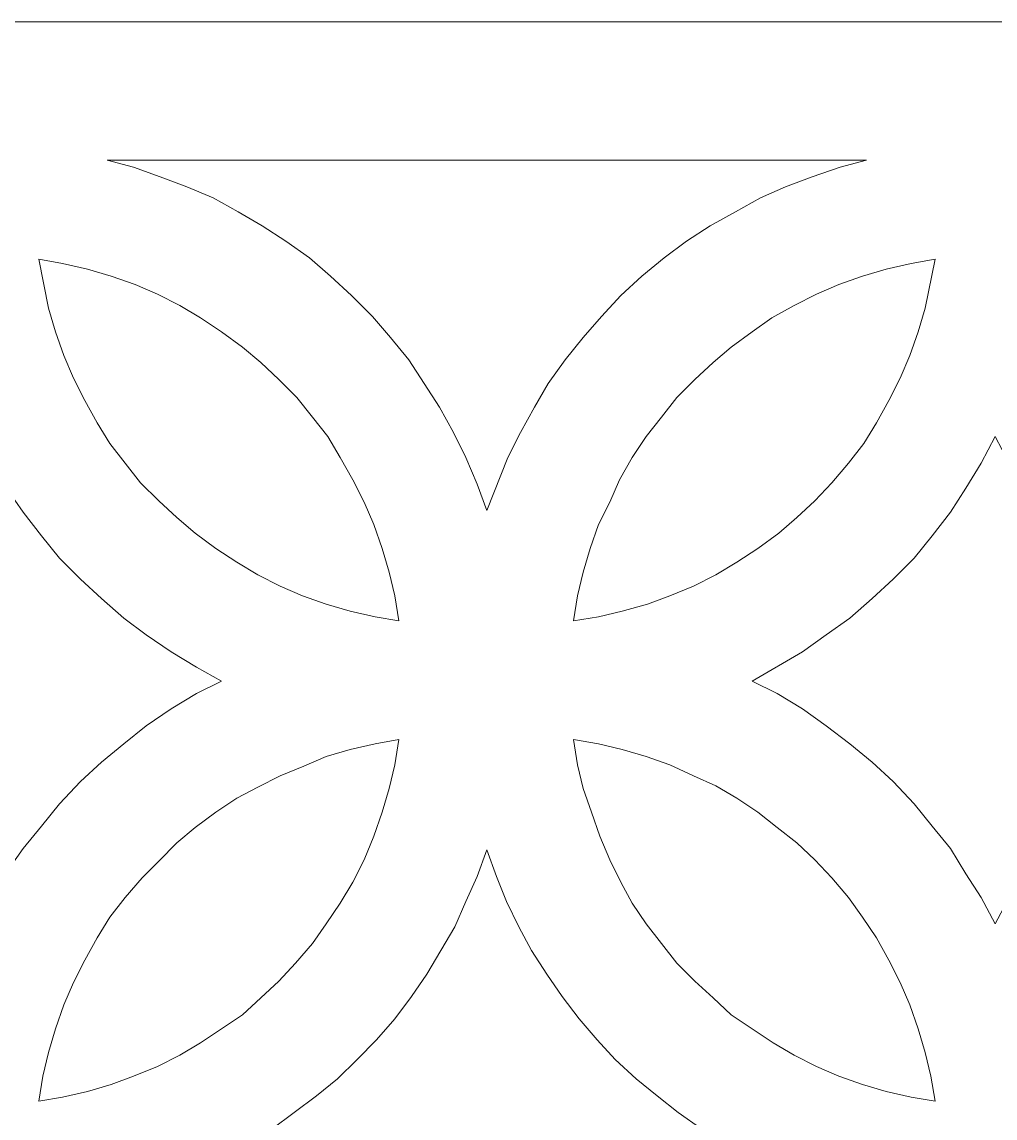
# Model space of a CAD drawing. Header units: centimetres. Extents: x -11.2 to 10.9, y -12.4 to 12.4.
# Drawn here: x 4.336 to 6.078, y 10.393 to 12.355 of the extents above; entities that cross this region are included whole.
import ezdxf

# ---------------------------------------------------------------- set-up
doc = ezdxf.new("R2010")
doc.units = ezdxf.units.CM
doc.header["$MEASUREMENT"] = 0
doc.layers.add('Camada 1', color=7, linetype='Continuous')

msp = doc.modelspace()

# ---------------------------------------------------------------- linework, layer by layer
at = {"layer": 'Camada 1', "color": 175, "lineweight": 9}
for points, knots in [([(3.07812, 12.35502), (3.07812, 12.35502), (9.07813, 12.35502), (9.07813, 12.35502), (9.07813, 12.35502), (9.07813, 12.35502), (9.07813, 6.35501), (9.07813, 6.35501), (9.07813, 6.35501), (9.07813, 6.35501), (3.07812, 6.35501), (3.07812, 6.35501), (3.07812, 6.35501), (3.07812, 6.35501), (3.07812, 12.35502), (3.07812, 12.35502)], [0, 0, 0, 0, 0.2, 0.2, 0.2, 0.2, 0.4, 0.4, 0.4, 0.4, 0.6, 0.6, 0.6, 0.6, 1, 1, 1, 1]), ([(5.84813, 12.10751), (5.84813, 12.10751), (5.80065, 12.09503), (5.80065, 12.09503), (5.80065, 12.09503), (5.80065, 12.09503), (5.75062, 12.07753), (5.75062, 12.07753), (5.75062, 12.07753), (5.75062, 12.07753), (5.70314, 12.06003), (5.70314, 12.06003), (5.70314, 12.06003), (5.70314, 12.06003), (5.65813, 12.04003), (5.65813, 12.04003), (5.65813, 12.04003), (5.65813, 12.04003), (5.61315, 12.01502), (5.61315, 12.01502), (5.61315, 12.01502), (5.61315, 12.01502), (5.56813, 11.99004), (5.56813, 11.99004), (5.56813, 11.99004), (5.56813, 11.99004), (5.52562, 11.96252), (5.52562, 11.96252), (5.52562, 11.96252), (5.52562, 11.96252), (5.48562, 11.93254), (5.48562, 11.93254), (5.48562, 11.93254), (5.48562, 11.93254), (5.44565, 11.90005), (5.44565, 11.90005), (5.44565, 11.90005), (5.44565, 11.90005), (5.40815, 11.86505), (5.40815, 11.86505), (5.40815, 11.86505), (5.40815, 11.86505), (5.37315, 11.82755), (5.37315, 11.82755), (5.37315, 11.82755), (5.37315, 11.82755), (5.34063, 11.79001), (5.34063, 11.79001), (5.34063, 11.79001), (5.34063, 11.79001), (5.30813, 11.75004), (5.30813, 11.75004), (5.30813, 11.75004), (5.30813, 11.75004), (5.27815, 11.70754), (5.27815, 11.70754), (5.27815, 11.70754), (5.27815, 11.70754), (5.25314, 11.66503), (5.25314, 11.66503), (5.25314, 11.66503), (5.25314, 11.66503), (5.22812, 11.62005), (5.22812, 11.62005), (5.22812, 11.62005), (5.22812, 11.62005), (5.20565, 11.57503), (5.20565, 11.57503), (5.20565, 11.57503), (5.20565, 11.57503), (5.16812, 11.48003), (5.16812, 11.48003), (5.16812, 11.48003), (5.16812, 11.48003), (5.15062, 11.52755), (5.15062, 11.52755), (5.15062, 11.52755), (5.15062, 11.52755), (5.13065, 11.57503), (5.13065, 11.57503), (5.13065, 11.57503), (5.13065, 11.57503), (5.10814, 11.62005), (5.10814, 11.62005), (5.10814, 11.62005), (5.10814, 11.62005), (5.08313, 11.66503), (5.08313, 11.66503), (5.08313, 11.66503), (5.08313, 11.66503), (5.05565, 11.70754), (5.05565, 11.70754), (5.05565, 11.70754), (5.05565, 11.70754), (5.02813, 11.75004), (5.02813, 11.75004), (5.02813, 11.75004), (5.02813, 11.75004), (4.99564, 11.79001), (4.99564, 11.79001), (4.99564, 11.79001), (4.99564, 11.79001), (4.96312, 11.82755), (4.96312, 11.82755), (4.96312, 11.82755), (4.96312, 11.82755), (4.92565, 11.86505), (4.92565, 11.86505), (4.92565, 11.86505), (4.92565, 11.86505), (4.88815, 11.90005), (4.88815, 11.90005), (4.88815, 11.90005), (4.88815, 11.90005), (4.85062, 11.93254), (4.85062, 11.93254), (4.85062, 11.93254), (4.85062, 11.93254), (4.80814, 11.96252), (4.80814, 11.96252), (4.80814, 11.96252), (4.80814, 11.96252), (4.76563, 11.99004), (4.76563, 11.99004), (4.76563, 11.99004), (4.76563, 11.99004), (4.72312, 12.01502), (4.72312, 12.01502), (4.72312, 12.01502), (4.72312, 12.01502), (4.67814, 12.04003), (4.67814, 12.04003), (4.67814, 12.04003), (4.67814, 12.04003), (4.63066, 12.06003), (4.63066, 12.06003), (4.63066, 12.06003), (4.63066, 12.06003), (4.58314, 12.07753), (4.58314, 12.07753), (4.58314, 12.07753), (4.58314, 12.07753), (4.53566, 12.09503), (4.53566, 12.09503), (4.53566, 12.09503), (4.53566, 12.09503), (4.48814, 12.10751), (4.48814, 12.10751), (4.48814, 12.10751), (4.48814, 12.10751), (5.84813, 12.10751), (5.84813, 12.10751)], [0, 0, 0, 0, 0.025641, 0.025641, 0.025641, 0.025641, 0.0512821, 0.0512821, 0.0512821, 0.0512821, 0.0769231, 0.0769231, 0.0769231, 0.0769231, 0.1025641, 0.1025641, 0.1025641, 0.1025641, 0.1282051, 0.1282051, 0.1282051, 0.1282051, 0.1538462, 0.1538462, 0.1538462, 0.1538462, 0.1794872, 0.1794872, 0.1794872, 0.1794872, 0.2051282, 0.2051282, 0.2051282, 0.2051282, 0.2307692, 0.2307692, 0.2307692, 0.2307692, 0.2564103, 0.2564103, 0.2564103, 0.2564103, 0.2820513, 0.2820513, 0.2820513, 0.2820513, 0.3076923, 0.3076923, 0.3076923, 0.3076923, 0.3333333, 0.3333333, 0.3333333, 0.3333333, 0.3589744, 0.3589744, 0.3589744, 0.3589744, 0.3846154, 0.3846154, 0.3846154, 0.3846154, 0.4102564, 0.4102564, 0.4102564, 0.4102564, 0.4358974, 0.4358974, 0.4358974, 0.4358974, 0.4615385, 0.4615385, 0.4615385, 0.4615385, 0.4871795, 0.4871795, 0.4871795, 0.4871795, 0.5128205, 0.5128205, 0.5128205, 0.5128205, 0.5384615, 0.5384615, 0.5384615, 0.5384615, 0.5641026, 0.5641026, 0.5641026, 0.5641026, 0.5897436, 0.5897436, 0.5897436, 0.5897436, 0.6153846, 0.6153846, 0.6153846, 0.6153846, 0.6410256, 0.6410256, 0.6410256, 0.6410256, 0.6666667, 0.6666667, 0.6666667, 0.6666667, 0.6923077, 0.6923077, 0.6923077, 0.6923077, 0.7179487, 0.7179487, 0.7179487, 0.7179487, 0.7435897, 0.7435897, 0.7435897, 0.7435897, 0.7692308, 0.7692308, 0.7692308, 0.7692308, 0.7948718, 0.7948718, 0.7948718, 0.7948718, 0.8205128, 0.8205128, 0.8205128, 0.8205128, 0.8461538, 0.8461538, 0.8461538, 0.8461538, 0.8717949, 0.8717949, 0.8717949, 0.8717949, 0.8974359, 0.8974359, 0.8974359, 0.8974359, 0.9230769, 0.9230769, 0.9230769, 0.9230769, 0.9487179, 0.9487179, 0.9487179, 0.9487179, 1, 1, 1, 1]), ([(5.01064, 11.28251), (5.01064, 11.28251), (4.96813, 11.29002), (4.96813, 11.29002), (4.96813, 11.29002), (4.96813, 11.29002), (4.92315, 11.30004), (4.92315, 11.30004), (4.92315, 11.30004), (4.92315, 11.30004), (4.88064, 11.31253), (4.88064, 11.31253), (4.88064, 11.31253), (4.88064, 11.31253), (4.83813, 11.32752), (4.83813, 11.32752), (4.83813, 11.32752), (4.83813, 11.32752), (4.79812, 11.34502), (4.79812, 11.34502), (4.79812, 11.34502), (4.79812, 11.34502), (4.75815, 11.36502), (4.75815, 11.36502), (4.75815, 11.36502), (4.75815, 11.36502), (4.72065, 11.38753), (4.72065, 11.38753), (4.72065, 11.38753), (4.72065, 11.38753), (4.68312, 11.41254), (4.68312, 11.41254), (4.68312, 11.41254), (4.68312, 11.41254), (4.64562, 11.44002), (4.64562, 11.44002), (4.64562, 11.44002), (4.64562, 11.44002), (4.61313, 11.46754), (4.61313, 11.46754), (4.61313, 11.46754), (4.61313, 11.46754), (4.58064, 11.49753), (4.58064, 11.49753), (4.58064, 11.49753), (4.58064, 11.49753), (4.54815, 11.53002), (4.54815, 11.53002), (4.54815, 11.53002), (4.54815, 11.53002), (4.52063, 11.56505), (4.52063, 11.56505), (4.52063, 11.56505), (4.52063, 11.56505), (4.49315, 11.60001), (4.49315, 11.60001), (4.49315, 11.60001), (4.49315, 11.60001), (4.47064, 11.63751), (4.47064, 11.63751), (4.47064, 11.63751), (4.47064, 11.63751), (4.44813, 11.67751), (4.44813, 11.67751), (4.44813, 11.67751), (4.44813, 11.67751), (4.42813, 11.71752), (4.42813, 11.71752), (4.42813, 11.71752), (4.42813, 11.71752), (4.41063, 11.75752), (4.41063, 11.75752), (4.41063, 11.75752), (4.41063, 11.75752), (4.39564, 11.80003), (4.39564, 11.80003), (4.39564, 11.80003), (4.39564, 11.80003), (4.38315, 11.84254), (4.38315, 11.84254), (4.38315, 11.84254), (4.38315, 11.84254), (4.36562, 11.93003), (4.36562, 11.93003), (4.36562, 11.93003), (4.36562, 11.93003), (4.40813, 11.92252), (4.40813, 11.92252), (4.40813, 11.92252), (4.40813, 11.92252), (4.45314, 11.91253), (4.45314, 11.91253), (4.45314, 11.91253), (4.45314, 11.91253), (4.49565, 11.90005), (4.49565, 11.90005), (4.49565, 11.90005), (4.49565, 11.90005), (4.53813, 11.88502), (4.53813, 11.88502), (4.53813, 11.88502), (4.53813, 11.88502), (4.57813, 11.86752), (4.57813, 11.86752), (4.57813, 11.86752), (4.57813, 11.86752), (4.61814, 11.84752), (4.61814, 11.84752), (4.61814, 11.84752), (4.61814, 11.84752), (4.65564, 11.82505), (4.65564, 11.82505), (4.65564, 11.82505), (4.65564, 11.82505), (4.69314, 11.80003), (4.69314, 11.80003), (4.69314, 11.80003), (4.69314, 11.80003), (4.73064, 11.77252), (4.73064, 11.77252), (4.73064, 11.77252), (4.73064, 11.77252), (4.76313, 11.74504), (4.76313, 11.74504), (4.76313, 11.74504), (4.76313, 11.74504), (4.79565, 11.71505), (4.79565, 11.71505), (4.79565, 11.71505), (4.79565, 11.71505), (4.82814, 11.68252), (4.82814, 11.68252), (4.82814, 11.68252), (4.82814, 11.68252), (4.85563, 11.64753), (4.85563, 11.64753), (4.85563, 11.64753), (4.85563, 11.64753), (4.88314, 11.61253), (4.88314, 11.61253), (4.88314, 11.61253), (4.88314, 11.61253), (4.90561, 11.57503), (4.90561, 11.57503), (4.90561, 11.57503), (4.90561, 11.57503), (4.92812, 11.53503), (4.92812, 11.53503), (4.92812, 11.53503), (4.92812, 11.53503), (4.94816, 11.49502), (4.94816, 11.49502), (4.94816, 11.49502), (4.94816, 11.49502), (4.96562, 11.45502), (4.96562, 11.45502), (4.96562, 11.45502), (4.96562, 11.45502), (4.98062, 11.41254), (4.98062, 11.41254), (4.98062, 11.41254), (4.98062, 11.41254), (4.99314, 11.37003), (4.99314, 11.37003), (4.99314, 11.37003), (4.99314, 11.37003), (5.00312, 11.32752), (5.00312, 11.32752), (5.00312, 11.32752), (5.00312, 11.32752), (5.01064, 11.28251), (5.01064, 11.28251)], [0, 0, 0, 0, 0.0227273, 0.0227273, 0.0227273, 0.0227273, 0.0454545, 0.0454545, 0.0454545, 0.0454545, 0.0681818, 0.0681818, 0.0681818, 0.0681818, 0.0909091, 0.0909091, 0.0909091, 0.0909091, 0.1136364, 0.1136364, 0.1136364, 0.1136364, 0.1363636, 0.1363636, 0.1363636, 0.1363636, 0.1590909, 0.1590909, 0.1590909, 0.1590909, 0.1818182, 0.1818182, 0.1818182, 0.1818182, 0.2045455, 0.2045455, 0.2045455, 0.2045455, 0.2272727, 0.2272727, 0.2272727, 0.2272727, 0.25, 0.25, 0.25, 0.25, 0.2727273, 0.2727273, 0.2727273, 0.2727273, 0.2954545, 0.2954545, 0.2954545, 0.2954545, 0.3181818, 0.3181818, 0.3181818, 0.3181818, 0.3409091, 0.3409091, 0.3409091, 0.3409091, 0.3636364, 0.3636364, 0.3636364, 0.3636364, 0.3863636, 0.3863636, 0.3863636, 0.3863636, 0.4090909, 0.4090909, 0.4090909, 0.4090909, 0.4318182, 0.4318182, 0.4318182, 0.4318182, 0.4545455, 0.4545455, 0.4545455, 0.4545455, 0.4772727, 0.4772727, 0.4772727, 0.4772727, 0.5, 0.5, 0.5, 0.5, 0.5227273, 0.5227273, 0.5227273, 0.5227273, 0.5454545, 0.5454545, 0.5454545, 0.5454545, 0.5681818, 0.5681818, 0.5681818, 0.5681818, 0.5909091, 0.5909091, 0.5909091, 0.5909091, 0.6136364, 0.6136364, 0.6136364, 0.6136364, 0.6363636, 0.6363636, 0.6363636, 0.6363636, 0.6590909, 0.6590909, 0.6590909, 0.6590909, 0.6818182, 0.6818182, 0.6818182, 0.6818182, 0.7045455, 0.7045455, 0.7045455, 0.7045455, 0.7272727, 0.7272727, 0.7272727, 0.7272727, 0.75, 0.75, 0.75, 0.75, 0.7727273, 0.7727273, 0.7727273, 0.7727273, 0.7954545, 0.7954545, 0.7954545, 0.7954545, 0.8181818, 0.8181818, 0.8181818, 0.8181818, 0.8409091, 0.8409091, 0.8409091, 0.8409091, 0.8636364, 0.8636364, 0.8636364, 0.8636364, 0.8863636, 0.8863636, 0.8863636, 0.8863636, 0.9090909, 0.9090909, 0.9090909, 0.9090909, 0.9318182, 0.9318182, 0.9318182, 0.9318182, 0.9545455, 0.9545455, 0.9545455, 0.9545455, 1, 1, 1, 1]), ([(5.97065, 11.93003), (5.97065, 11.93003), (5.92814, 11.92252), (5.92814, 11.92252), (5.92814, 11.92252), (5.92814, 11.92252), (5.88313, 11.91253), (5.88313, 11.91253), (5.88313, 11.91253), (5.88313, 11.91253), (5.84065, 11.90005), (5.84065, 11.90005), (5.84065, 11.90005), (5.84065, 11.90005), (5.79814, 11.88502), (5.79814, 11.88502), (5.79814, 11.88502), (5.79814, 11.88502), (5.75814, 11.86752), (5.75814, 11.86752), (5.75814, 11.86752), (5.75814, 11.86752), (5.71813, 11.84752), (5.71813, 11.84752), (5.71813, 11.84752), (5.71813, 11.84752), (5.67813, 11.82505), (5.67813, 11.82505), (5.67813, 11.82505), (5.67813, 11.82505), (5.64313, 11.80003), (5.64313, 11.80003), (5.64313, 11.80003), (5.64313, 11.80003), (5.60563, 11.77252), (5.60563, 11.77252), (5.60563, 11.77252), (5.60563, 11.77252), (5.57314, 11.74504), (5.57314, 11.74504), (5.57314, 11.74504), (5.57314, 11.74504), (5.54061, 11.71505), (5.54061, 11.71505), (5.54061, 11.71505), (5.54061, 11.71505), (5.50812, 11.68252), (5.50812, 11.68252), (5.50812, 11.68252), (5.50812, 11.68252), (5.48064, 11.64753), (5.48064, 11.64753), (5.48064, 11.64753), (5.48064, 11.64753), (5.45313, 11.61253), (5.45313, 11.61253), (5.45313, 11.61253), (5.45313, 11.61253), (5.42815, 11.57503), (5.42815, 11.57503), (5.42815, 11.57503), (5.42815, 11.57503), (5.40564, 11.53503), (5.40564, 11.53503), (5.40564, 11.53503), (5.40564, 11.53503), (5.38814, 11.49502), (5.38814, 11.49502), (5.38814, 11.49502), (5.38814, 11.49502), (5.36814, 11.45502), (5.36814, 11.45502), (5.36814, 11.45502), (5.36814, 11.45502), (5.35315, 11.41254), (5.35315, 11.41254), (5.35315, 11.41254), (5.35315, 11.41254), (5.34063, 11.37003), (5.34063, 11.37003), (5.34063, 11.37003), (5.34063, 11.37003), (5.33064, 11.32752), (5.33064, 11.32752), (5.33064, 11.32752), (5.33064, 11.32752), (5.32313, 11.28251), (5.32313, 11.28251), (5.32313, 11.28251), (5.32313, 11.28251), (5.36814, 11.29002), (5.36814, 11.29002), (5.36814, 11.29002), (5.36814, 11.29002), (5.41065, 11.30004), (5.41065, 11.30004), (5.41065, 11.30004), (5.41065, 11.30004), (5.45563, 11.31253), (5.45563, 11.31253), (5.45563, 11.31253), (5.45563, 11.31253), (5.49564, 11.32752), (5.49564, 11.32752), (5.49564, 11.32752), (5.49564, 11.32752), (5.53811, 11.34502), (5.53811, 11.34502), (5.53811, 11.34502), (5.53811, 11.34502), (5.57812, 11.36502), (5.57812, 11.36502), (5.57812, 11.36502), (5.57812, 11.36502), (5.61562, 11.38753), (5.61562, 11.38753), (5.61562, 11.38753), (5.61562, 11.38753), (5.65315, 11.41254), (5.65315, 11.41254), (5.65315, 11.41254), (5.65315, 11.41254), (5.69065, 11.44002), (5.69065, 11.44002), (5.69065, 11.44002), (5.69065, 11.44002), (5.72314, 11.46754), (5.72314, 11.46754), (5.72314, 11.46754), (5.72314, 11.46754), (5.75563, 11.49753), (5.75563, 11.49753), (5.75563, 11.49753), (5.75563, 11.49753), (5.78562, 11.53002), (5.78562, 11.53002), (5.78562, 11.53002), (5.78562, 11.53002), (5.81564, 11.56505), (5.81564, 11.56505), (5.81564, 11.56505), (5.81564, 11.56505), (5.84312, 11.60001), (5.84312, 11.60001), (5.84312, 11.60001), (5.84312, 11.60001), (5.86563, 11.63751), (5.86563, 11.63751), (5.86563, 11.63751), (5.86563, 11.63751), (5.88814, 11.67751), (5.88814, 11.67751), (5.88814, 11.67751), (5.88814, 11.67751), (5.90814, 11.71752), (5.90814, 11.71752), (5.90814, 11.71752), (5.90814, 11.71752), (5.92564, 11.75752), (5.92564, 11.75752), (5.92564, 11.75752), (5.92564, 11.75752), (5.94063, 11.80003), (5.94063, 11.80003), (5.94063, 11.80003), (5.94063, 11.80003), (5.95312, 11.84254), (5.95312, 11.84254), (5.95312, 11.84254), (5.95312, 11.84254), (5.97065, 11.93003), (5.97065, 11.93003)], [0, 0, 0, 0, 0.0227273, 0.0227273, 0.0227273, 0.0227273, 0.0454545, 0.0454545, 0.0454545, 0.0454545, 0.0681818, 0.0681818, 0.0681818, 0.0681818, 0.0909091, 0.0909091, 0.0909091, 0.0909091, 0.1136364, 0.1136364, 0.1136364, 0.1136364, 0.1363636, 0.1363636, 0.1363636, 0.1363636, 0.1590909, 0.1590909, 0.1590909, 0.1590909, 0.1818182, 0.1818182, 0.1818182, 0.1818182, 0.2045455, 0.2045455, 0.2045455, 0.2045455, 0.2272727, 0.2272727, 0.2272727, 0.2272727, 0.25, 0.25, 0.25, 0.25, 0.2727273, 0.2727273, 0.2727273, 0.2727273, 0.2954545, 0.2954545, 0.2954545, 0.2954545, 0.3181818, 0.3181818, 0.3181818, 0.3181818, 0.3409091, 0.3409091, 0.3409091, 0.3409091, 0.3636364, 0.3636364, 0.3636364, 0.3636364, 0.3863636, 0.3863636, 0.3863636, 0.3863636, 0.4090909, 0.4090909, 0.4090909, 0.4090909, 0.4318182, 0.4318182, 0.4318182, 0.4318182, 0.4545455, 0.4545455, 0.4545455, 0.4545455, 0.4772727, 0.4772727, 0.4772727, 0.4772727, 0.5, 0.5, 0.5, 0.5, 0.5227273, 0.5227273, 0.5227273, 0.5227273, 0.5454545, 0.5454545, 0.5454545, 0.5454545, 0.5681818, 0.5681818, 0.5681818, 0.5681818, 0.5909091, 0.5909091, 0.5909091, 0.5909091, 0.6136364, 0.6136364, 0.6136364, 0.6136364, 0.6363636, 0.6363636, 0.6363636, 0.6363636, 0.6590909, 0.6590909, 0.6590909, 0.6590909, 0.6818182, 0.6818182, 0.6818182, 0.6818182, 0.7045455, 0.7045455, 0.7045455, 0.7045455, 0.7272727, 0.7272727, 0.7272727, 0.7272727, 0.75, 0.75, 0.75, 0.75, 0.7727273, 0.7727273, 0.7727273, 0.7727273, 0.7954545, 0.7954545, 0.7954545, 0.7954545, 0.8181818, 0.8181818, 0.8181818, 0.8181818, 0.8409091, 0.8409091, 0.8409091, 0.8409091, 0.8636364, 0.8636364, 0.8636364, 0.8636364, 0.8863636, 0.8863636, 0.8863636, 0.8863636, 0.9090909, 0.9090909, 0.9090909, 0.9090909, 0.9318182, 0.9318182, 0.9318182, 0.9318182, 0.9545455, 0.9545455, 0.9545455, 0.9545455, 1, 1, 1, 1]), ([(3.82315, 11.17505), (3.82315, 11.17505), (3.86813, 11.15255), (3.86813, 11.15255), (3.86813, 11.15255), (3.86813, 11.15255), (3.91315, 11.12503), (3.91315, 11.12503), (3.91315, 11.12503), (3.91315, 11.12503), (3.95565, 11.09504), (3.95565, 11.09504), (3.95565, 11.09504), (3.95565, 11.09504), (3.99813, 11.06252), (3.99813, 11.06252), (3.99813, 11.06252), (3.99813, 11.06252), (4.03813, 11.03003), (4.03813, 11.03003), (4.03813, 11.03003), (4.03813, 11.03003), (4.07563, 10.99503), (4.07563, 10.99503), (4.07563, 10.99503), (4.07563, 10.99503), (4.11313, 10.95502), (4.11313, 10.95502), (4.11313, 10.95502), (4.11313, 10.95502), (4.14566, 10.91502), (4.14566, 10.91502), (4.14566, 10.91502), (4.14566, 10.91502), (4.17815, 10.87505), (4.17815, 10.87505), (4.17815, 10.87505), (4.17815, 10.87505), (4.20563, 10.83004), (4.20563, 10.83004), (4.20563, 10.83004), (4.20563, 10.83004), (4.23315, 10.78753), (4.23315, 10.78753), (4.23315, 10.78753), (4.23315, 10.78753), (4.25813, 10.74004), (4.25813, 10.74004), (4.25813, 10.74004), (4.25813, 10.74004), (4.28314, 10.78753), (4.28314, 10.78753), (4.28314, 10.78753), (4.28314, 10.78753), (4.30812, 10.83254), (4.30812, 10.83254), (4.30812, 10.83254), (4.30812, 10.83254), (4.33814, 10.87505), (4.33814, 10.87505), (4.33814, 10.87505), (4.33814, 10.87505), (4.37063, 10.91502), (4.37063, 10.91502), (4.37063, 10.91502), (4.37063, 10.91502), (4.40315, 10.95502), (4.40315, 10.95502), (4.40315, 10.95502), (4.40315, 10.95502), (4.44065, 10.99503), (4.44065, 10.99503), (4.44065, 10.99503), (4.44065, 10.99503), (4.47815, 11.03003), (4.47815, 11.03003), (4.47815, 11.03003), (4.47815, 11.03003), (4.51812, 11.06252), (4.51812, 11.06252), (4.51812, 11.06252), (4.51812, 11.06252), (4.55813, 11.09504), (4.55813, 11.09504), (4.55813, 11.09504), (4.55813, 11.09504), (4.60314, 11.12503), (4.60314, 11.12503), (4.60314, 11.12503), (4.60314, 11.12503), (4.64812, 11.15255), (4.64812, 11.15255), (4.64812, 11.15255), (4.64812, 11.15255), (4.69314, 11.17505), (4.69314, 11.17505), (4.69314, 11.17505), (4.69314, 11.17505), (4.64812, 11.20003), (4.64812, 11.20003), (4.64812, 11.20003), (4.64812, 11.20003), (4.60314, 11.22755), (4.60314, 11.22755), (4.60314, 11.22755), (4.60314, 11.22755), (4.55813, 11.25753), (4.55813, 11.25753), (4.55813, 11.25753), (4.55813, 11.25753), (4.51812, 11.28752), (4.51812, 11.28752), (4.51812, 11.28752), (4.51812, 11.28752), (4.47815, 11.32251), (4.47815, 11.32251), (4.47815, 11.32251), (4.47815, 11.32251), (4.44065, 11.35754), (4.44065, 11.35754), (4.44065, 11.35754), (4.44065, 11.35754), (4.40315, 11.39504), (4.40315, 11.39504), (4.40315, 11.39504), (4.40315, 11.39504), (4.37063, 11.43501), (4.37063, 11.43501), (4.37063, 11.43501), (4.37063, 11.43501), (4.33814, 11.47752), (4.33814, 11.47752), (4.33814, 11.47752), (4.33814, 11.47752), (4.30812, 11.52003), (4.30812, 11.52003), (4.30812, 11.52003), (4.30812, 11.52003), (4.28314, 11.56505), (4.28314, 11.56505), (4.28314, 11.56505), (4.28314, 11.56505), (4.25813, 11.61253), (4.25813, 11.61253), (4.25813, 11.61253), (4.25813, 11.61253), (4.23315, 11.56505), (4.23315, 11.56505), (4.23315, 11.56505), (4.23315, 11.56505), (4.20563, 11.52003), (4.20563, 11.52003), (4.20563, 11.52003), (4.20563, 11.52003), (4.17815, 11.47752), (4.17815, 11.47752), (4.17815, 11.47752), (4.17815, 11.47752), (4.14566, 11.43501), (4.14566, 11.43501), (4.14566, 11.43501), (4.14566, 11.43501), (4.11063, 11.39504), (4.11063, 11.39504), (4.11063, 11.39504), (4.11063, 11.39504), (4.07563, 11.35754), (4.07563, 11.35754), (4.07563, 11.35754), (4.07563, 11.35754), (4.03813, 11.32251), (4.03813, 11.32251), (4.03813, 11.32251), (4.03813, 11.32251), (3.99813, 11.28752), (3.99813, 11.28752), (3.99813, 11.28752), (3.99813, 11.28752), (3.95565, 11.25753), (3.95565, 11.25753), (3.95565, 11.25753), (3.95565, 11.25753), (3.91315, 11.22755), (3.91315, 11.22755), (3.91315, 11.22755), (3.91315, 11.22755), (3.82315, 11.17505), (3.82315, 11.17505)], [0, 0, 0, 0, 0.0208333, 0.0208333, 0.0208333, 0.0208333, 0.0416667, 0.0416667, 0.0416667, 0.0416667, 0.0625, 0.0625, 0.0625, 0.0625, 0.0833333, 0.0833333, 0.0833333, 0.0833333, 0.1041667, 0.1041667, 0.1041667, 0.1041667, 0.125, 0.125, 0.125, 0.125, 0.1458333, 0.1458333, 0.1458333, 0.1458333, 0.1666667, 0.1666667, 0.1666667, 0.1666667, 0.1875, 0.1875, 0.1875, 0.1875, 0.2083333, 0.2083333, 0.2083333, 0.2083333, 0.2291667, 0.2291667, 0.2291667, 0.2291667, 0.25, 0.25, 0.25, 0.25, 0.2708333, 0.2708333, 0.2708333, 0.2708333, 0.2916667, 0.2916667, 0.2916667, 0.2916667, 0.3125, 0.3125, 0.3125, 0.3125, 0.3333333, 0.3333333, 0.3333333, 0.3333333, 0.3541667, 0.3541667, 0.3541667, 0.3541667, 0.375, 0.375, 0.375, 0.375, 0.3958333, 0.3958333, 0.3958333, 0.3958333, 0.4166667, 0.4166667, 0.4166667, 0.4166667, 0.4375, 0.4375, 0.4375, 0.4375, 0.4583333, 0.4583333, 0.4583333, 0.4583333, 0.4791667, 0.4791667, 0.4791667, 0.4791667, 0.5, 0.5, 0.5, 0.5, 0.5208333, 0.5208333, 0.5208333, 0.5208333, 0.5416667, 0.5416667, 0.5416667, 0.5416667, 0.5625, 0.5625, 0.5625, 0.5625, 0.5833333, 0.5833333, 0.5833333, 0.5833333, 0.6041667, 0.6041667, 0.6041667, 0.6041667, 0.625, 0.625, 0.625, 0.625, 0.6458333, 0.6458333, 0.6458333, 0.6458333, 0.6666667, 0.6666667, 0.6666667, 0.6666667, 0.6875, 0.6875, 0.6875, 0.6875, 0.7083333, 0.7083333, 0.7083333, 0.7083333, 0.7291667, 0.7291667, 0.7291667, 0.7291667, 0.75, 0.75, 0.75, 0.75, 0.7708333, 0.7708333, 0.7708333, 0.7708333, 0.7916667, 0.7916667, 0.7916667, 0.7916667, 0.8125, 0.8125, 0.8125, 0.8125, 0.8333333, 0.8333333, 0.8333333, 0.8333333, 0.8541667, 0.8541667, 0.8541667, 0.8541667, 0.875, 0.875, 0.875, 0.875, 0.8958333, 0.8958333, 0.8958333, 0.8958333, 0.9166667, 0.9166667, 0.9166667, 0.9166667, 0.9375, 0.9375, 0.9375, 0.9375, 0.9583333, 0.9583333, 0.9583333, 0.9583333, 1, 1, 1, 1]), ([(5.64313, 11.17505), (5.64313, 11.17505), (5.68815, 11.15255), (5.68815, 11.15255), (5.68815, 11.15255), (5.68815, 11.15255), (5.73316, 11.12503), (5.73316, 11.12503), (5.73316, 11.12503), (5.73316, 11.12503), (5.77564, 11.09504), (5.77564, 11.09504), (5.77564, 11.09504), (5.77564, 11.09504), (5.81815, 11.06252), (5.81815, 11.06252), (5.81815, 11.06252), (5.81815, 11.06252), (5.85811, 11.03003), (5.85811, 11.03003), (5.85811, 11.03003), (5.85811, 11.03003), (5.89562, 10.99503), (5.89562, 10.99503), (5.89562, 10.99503), (5.89562, 10.99503), (5.93312, 10.95502), (5.93312, 10.95502), (5.93312, 10.95502), (5.93312, 10.95502), (5.96564, 10.91502), (5.96564, 10.91502), (5.96564, 10.91502), (5.96564, 10.91502), (5.99813, 10.87505), (5.99813, 10.87505), (5.99813, 10.87505), (5.99813, 10.87505), (6.02565, 10.83004), (6.02565, 10.83004), (6.02565, 10.83004), (6.02565, 10.83004), (6.05313, 10.78753), (6.05313, 10.78753), (6.05313, 10.78753), (6.05313, 10.78753), (6.07814, 10.74004), (6.07814, 10.74004), (6.07814, 10.74004), (6.07814, 10.74004), (6.10312, 10.78753), (6.10312, 10.78753), (6.10312, 10.78753), (6.10312, 10.78753), (6.13064, 10.83004), (6.13064, 10.83004), (6.13064, 10.83004), (6.13064, 10.83004), (6.15815, 10.87505), (6.15815, 10.87505), (6.15815, 10.87505), (6.15815, 10.87505), (6.19064, 10.91502), (6.19064, 10.91502), (6.19064, 10.91502), (6.19064, 10.91502), (6.22313, 10.95502), (6.22313, 10.95502), (6.22313, 10.95502), (6.22313, 10.95502), (6.26063, 10.99503), (6.26063, 10.99503), (6.26063, 10.99503), (6.26063, 10.99503), (6.29813, 11.03003), (6.29813, 11.03003), (6.29813, 11.03003), (6.29813, 11.03003), (6.33814, 11.06252), (6.33814, 11.06252), (6.33814, 11.06252), (6.33814, 11.06252), (6.38065, 11.09504), (6.38065, 11.09504), (6.38065, 11.09504), (6.38065, 11.09504), (6.42312, 11.12503), (6.42312, 11.12503), (6.42312, 11.12503), (6.42312, 11.12503), (6.46814, 11.15255), (6.46814, 11.15255), (6.46814, 11.15255), (6.46814, 11.15255), (6.51315, 11.17505), (6.51315, 11.17505), (6.51315, 11.17505), (6.51315, 11.17505), (6.46814, 11.20003), (6.46814, 11.20003), (6.46814, 11.20003), (6.46814, 11.20003), (6.42312, 11.22755), (6.42312, 11.22755), (6.42312, 11.22755), (6.42312, 11.22755), (6.38065, 11.25753), (6.38065, 11.25753), (6.38065, 11.25753), (6.38065, 11.25753), (6.33814, 11.28752), (6.33814, 11.28752), (6.33814, 11.28752), (6.33814, 11.28752), (6.29813, 11.32251), (6.29813, 11.32251), (6.29813, 11.32251), (6.29813, 11.32251), (6.26063, 11.35754), (6.26063, 11.35754), (6.26063, 11.35754), (6.26063, 11.35754), (6.22313, 11.39504), (6.22313, 11.39504), (6.22313, 11.39504), (6.22313, 11.39504), (6.19064, 11.43501), (6.19064, 11.43501), (6.19064, 11.43501), (6.19064, 11.43501), (6.15815, 11.47752), (6.15815, 11.47752), (6.15815, 11.47752), (6.15815, 11.47752), (6.12813, 11.52003), (6.12813, 11.52003), (6.12813, 11.52003), (6.12813, 11.52003), (6.10312, 11.56505), (6.10312, 11.56505), (6.10312, 11.56505), (6.10312, 11.56505), (6.07814, 11.61253), (6.07814, 11.61253), (6.07814, 11.61253), (6.07814, 11.61253), (6.05313, 11.56505), (6.05313, 11.56505), (6.05313, 11.56505), (6.05313, 11.56505), (6.02565, 11.52003), (6.02565, 11.52003), (6.02565, 11.52003), (6.02565, 11.52003), (5.99813, 11.47752), (5.99813, 11.47752), (5.99813, 11.47752), (5.99813, 11.47752), (5.96564, 11.43501), (5.96564, 11.43501), (5.96564, 11.43501), (5.96564, 11.43501), (5.93312, 11.39504), (5.93312, 11.39504), (5.93312, 11.39504), (5.93312, 11.39504), (5.89562, 11.35754), (5.89562, 11.35754), (5.89562, 11.35754), (5.89562, 11.35754), (5.85811, 11.32251), (5.85811, 11.32251), (5.85811, 11.32251), (5.85811, 11.32251), (5.81815, 11.28752), (5.81815, 11.28752), (5.81815, 11.28752), (5.81815, 11.28752), (5.77564, 11.25753), (5.77564, 11.25753), (5.77564, 11.25753), (5.77564, 11.25753), (5.73316, 11.22755), (5.73316, 11.22755), (5.73316, 11.22755), (5.73316, 11.22755), (5.64313, 11.17505), (5.64313, 11.17505)], [0, 0, 0, 0, 0.0208333, 0.0208333, 0.0208333, 0.0208333, 0.0416667, 0.0416667, 0.0416667, 0.0416667, 0.0625, 0.0625, 0.0625, 0.0625, 0.0833333, 0.0833333, 0.0833333, 0.0833333, 0.1041667, 0.1041667, 0.1041667, 0.1041667, 0.125, 0.125, 0.125, 0.125, 0.1458333, 0.1458333, 0.1458333, 0.1458333, 0.1666667, 0.1666667, 0.1666667, 0.1666667, 0.1875, 0.1875, 0.1875, 0.1875, 0.2083333, 0.2083333, 0.2083333, 0.2083333, 0.2291667, 0.2291667, 0.2291667, 0.2291667, 0.25, 0.25, 0.25, 0.25, 0.2708333, 0.2708333, 0.2708333, 0.2708333, 0.2916667, 0.2916667, 0.2916667, 0.2916667, 0.3125, 0.3125, 0.3125, 0.3125, 0.3333333, 0.3333333, 0.3333333, 0.3333333, 0.3541667, 0.3541667, 0.3541667, 0.3541667, 0.375, 0.375, 0.375, 0.375, 0.3958333, 0.3958333, 0.3958333, 0.3958333, 0.4166667, 0.4166667, 0.4166667, 0.4166667, 0.4375, 0.4375, 0.4375, 0.4375, 0.4583333, 0.4583333, 0.4583333, 0.4583333, 0.4791667, 0.4791667, 0.4791667, 0.4791667, 0.5, 0.5, 0.5, 0.5, 0.5208333, 0.5208333, 0.5208333, 0.5208333, 0.5416667, 0.5416667, 0.5416667, 0.5416667, 0.5625, 0.5625, 0.5625, 0.5625, 0.5833333, 0.5833333, 0.5833333, 0.5833333, 0.6041667, 0.6041667, 0.6041667, 0.6041667, 0.625, 0.625, 0.625, 0.625, 0.6458333, 0.6458333, 0.6458333, 0.6458333, 0.6666667, 0.6666667, 0.6666667, 0.6666667, 0.6875, 0.6875, 0.6875, 0.6875, 0.7083333, 0.7083333, 0.7083333, 0.7083333, 0.7291667, 0.7291667, 0.7291667, 0.7291667, 0.75, 0.75, 0.75, 0.75, 0.7708333, 0.7708333, 0.7708333, 0.7708333, 0.7916667, 0.7916667, 0.7916667, 0.7916667, 0.8125, 0.8125, 0.8125, 0.8125, 0.8333333, 0.8333333, 0.8333333, 0.8333333, 0.8541667, 0.8541667, 0.8541667, 0.8541667, 0.875, 0.875, 0.875, 0.875, 0.8958333, 0.8958333, 0.8958333, 0.8958333, 0.9166667, 0.9166667, 0.9166667, 0.9166667, 0.9375, 0.9375, 0.9375, 0.9375, 0.9583333, 0.9583333, 0.9583333, 0.9583333, 1, 1, 1, 1]), ([(4.36562, 10.42254), (4.36562, 10.42254), (4.40813, 10.43002), (4.40813, 10.43002), (4.40813, 10.43002), (4.40813, 10.43002), (4.45314, 10.44004), (4.45314, 10.44004), (4.45314, 10.44004), (4.45314, 10.44004), (4.49565, 10.45253), (4.49565, 10.45253), (4.49565, 10.45253), (4.49565, 10.45253), (4.53566, 10.46752), (4.53566, 10.46752), (4.53566, 10.46752), (4.53566, 10.46752), (4.57813, 10.48505), (4.57813, 10.48505), (4.57813, 10.48505), (4.57813, 10.48505), (4.61814, 10.50502), (4.61814, 10.50502), (4.61814, 10.50502), (4.61814, 10.50502), (4.65564, 10.52753), (4.65564, 10.52753), (4.65564, 10.52753), (4.65564, 10.52753), (4.69314, 10.55254), (4.69314, 10.55254), (4.69314, 10.55254), (4.69314, 10.55254), (4.73064, 10.57752), (4.73064, 10.57752), (4.73064, 10.57752), (4.73064, 10.57752), (4.76313, 10.60754), (4.76313, 10.60754), (4.76313, 10.60754), (4.76313, 10.60754), (4.79565, 10.63752), (4.79565, 10.63752), (4.79565, 10.63752), (4.79565, 10.63752), (4.82564, 10.67002), (4.82564, 10.67002), (4.82564, 10.67002), (4.82564, 10.67002), (4.85563, 10.70501), (4.85563, 10.70501), (4.85563, 10.70501), (4.85563, 10.70501), (4.88064, 10.74004), (4.88064, 10.74004), (4.88064, 10.74004), (4.88064, 10.74004), (4.90561, 10.77754), (4.90561, 10.77754), (4.90561, 10.77754), (4.90561, 10.77754), (4.92812, 10.81501), (4.92812, 10.81501), (4.92812, 10.81501), (4.92812, 10.81501), (4.94816, 10.85501), (4.94816, 10.85501), (4.94816, 10.85501), (4.94816, 10.85501), (4.96562, 10.89752), (4.96562, 10.89752), (4.96562, 10.89752), (4.96562, 10.89752), (4.98062, 10.94003), (4.98062, 10.94003), (4.98062, 10.94003), (4.98062, 10.94003), (4.99314, 10.98254), (4.99314, 10.98254), (4.99314, 10.98254), (4.99314, 10.98254), (5.00312, 11.02505), (5.00312, 11.02505), (5.00312, 11.02505), (5.00312, 11.02505), (5.01064, 11.07003), (5.01064, 11.07003), (5.01064, 11.07003), (5.01064, 11.07003), (4.96813, 11.06252), (4.96813, 11.06252), (4.96813, 11.06252), (4.96813, 11.06252), (4.92315, 11.05253), (4.92315, 11.05253), (4.92315, 11.05253), (4.92315, 11.05253), (4.88064, 11.04004), (4.88064, 11.04004), (4.88064, 11.04004), (4.88064, 11.04004), (4.84063, 11.02251), (4.84063, 11.02251), (4.84063, 11.02251), (4.84063, 11.02251), (4.79812, 11.00501), (4.79812, 11.00501), (4.79812, 11.00501), (4.79812, 11.00501), (4.75815, 10.98505), (4.75815, 10.98505), (4.75815, 10.98505), (4.75815, 10.98505), (4.72065, 10.96501), (4.72065, 10.96501), (4.72065, 10.96501), (4.72065, 10.96501), (4.68312, 10.94003), (4.68312, 10.94003), (4.68312, 10.94003), (4.68312, 10.94003), (4.64562, 10.91255), (4.64562, 10.91255), (4.64562, 10.91255), (4.64562, 10.91255), (4.61313, 10.88503), (4.61313, 10.88503), (4.61313, 10.88503), (4.61313, 10.88503), (4.58064, 10.85254), (4.58064, 10.85254), (4.58064, 10.85254), (4.58064, 10.85254), (4.55065, 10.82252), (4.55065, 10.82252), (4.55065, 10.82252), (4.55065, 10.82252), (4.52063, 10.78753), (4.52063, 10.78753), (4.52063, 10.78753), (4.52063, 10.78753), (4.49315, 10.75253), (4.49315, 10.75253), (4.49315, 10.75253), (4.49315, 10.75253), (4.47064, 10.71503), (4.47064, 10.71503), (4.47064, 10.71503), (4.47064, 10.71503), (4.44813, 10.67503), (4.44813, 10.67503), (4.44813, 10.67503), (4.44813, 10.67503), (4.42813, 10.63502), (4.42813, 10.63502), (4.42813, 10.63502), (4.42813, 10.63502), (4.41063, 10.59505), (4.41063, 10.59505), (4.41063, 10.59505), (4.41063, 10.59505), (4.39564, 10.55254), (4.39564, 10.55254), (4.39564, 10.55254), (4.39564, 10.55254), (4.38315, 10.51003), (4.38315, 10.51003), (4.38315, 10.51003), (4.38315, 10.51003), (4.37313, 10.46752), (4.37313, 10.46752), (4.37313, 10.46752), (4.37313, 10.46752), (4.36562, 10.42254), (4.36562, 10.42254)], [0, 0, 0, 0, 0.0222222, 0.0222222, 0.0222222, 0.0222222, 0.0444444, 0.0444444, 0.0444444, 0.0444444, 0.0666667, 0.0666667, 0.0666667, 0.0666667, 0.0888889, 0.0888889, 0.0888889, 0.0888889, 0.1111111, 0.1111111, 0.1111111, 0.1111111, 0.1333333, 0.1333333, 0.1333333, 0.1333333, 0.1555556, 0.1555556, 0.1555556, 0.1555556, 0.1777778, 0.1777778, 0.1777778, 0.1777778, 0.2, 0.2, 0.2, 0.2, 0.2222222, 0.2222222, 0.2222222, 0.2222222, 0.2444444, 0.2444444, 0.2444444, 0.2444444, 0.2666667, 0.2666667, 0.2666667, 0.2666667, 0.2888889, 0.2888889, 0.2888889, 0.2888889, 0.3111111, 0.3111111, 0.3111111, 0.3111111, 0.3333333, 0.3333333, 0.3333333, 0.3333333, 0.3555556, 0.3555556, 0.3555556, 0.3555556, 0.3777778, 0.3777778, 0.3777778, 0.3777778, 0.4, 0.4, 0.4, 0.4, 0.4222222, 0.4222222, 0.4222222, 0.4222222, 0.4444444, 0.4444444, 0.4444444, 0.4444444, 0.4666667, 0.4666667, 0.4666667, 0.4666667, 0.4888889, 0.4888889, 0.4888889, 0.4888889, 0.5111111, 0.5111111, 0.5111111, 0.5111111, 0.5333333, 0.5333333, 0.5333333, 0.5333333, 0.5555556, 0.5555556, 0.5555556, 0.5555556, 0.5777778, 0.5777778, 0.5777778, 0.5777778, 0.6, 0.6, 0.6, 0.6, 0.6222222, 0.6222222, 0.6222222, 0.6222222, 0.6444444, 0.6444444, 0.6444444, 0.6444444, 0.6666667, 0.6666667, 0.6666667, 0.6666667, 0.6888889, 0.6888889, 0.6888889, 0.6888889, 0.7111111, 0.7111111, 0.7111111, 0.7111111, 0.7333333, 0.7333333, 0.7333333, 0.7333333, 0.7555556, 0.7555556, 0.7555556, 0.7555556, 0.7777778, 0.7777778, 0.7777778, 0.7777778, 0.8, 0.8, 0.8, 0.8, 0.8222222, 0.8222222, 0.8222222, 0.8222222, 0.8444444, 0.8444444, 0.8444444, 0.8444444, 0.8666667, 0.8666667, 0.8666667, 0.8666667, 0.8888889, 0.8888889, 0.8888889, 0.8888889, 0.9111111, 0.9111111, 0.9111111, 0.9111111, 0.9333333, 0.9333333, 0.9333333, 0.9333333, 0.9555556, 0.9555556, 0.9555556, 0.9555556, 1, 1, 1, 1]), ([(5.32313, 11.07003), (5.32313, 11.07003), (5.36814, 11.06252), (5.36814, 11.06252), (5.36814, 11.06252), (5.36814, 11.06252), (5.41065, 11.05253), (5.41065, 11.05253), (5.41065, 11.05253), (5.41065, 11.05253), (5.45313, 11.04004), (5.45313, 11.04004), (5.45313, 11.04004), (5.45313, 11.04004), (5.49564, 11.02505), (5.49564, 11.02505), (5.49564, 11.02505), (5.49564, 11.02505), (5.53811, 11.00501), (5.53811, 11.00501), (5.53811, 11.00501), (5.53811, 11.00501), (5.57812, 10.98752), (5.57812, 10.98752), (5.57812, 10.98752), (5.57812, 10.98752), (5.61562, 10.96501), (5.61562, 10.96501), (5.61562, 10.96501), (5.61562, 10.96501), (5.65315, 10.94003), (5.65315, 10.94003), (5.65315, 10.94003), (5.65315, 10.94003), (5.68815, 10.91255), (5.68815, 10.91255), (5.68815, 10.91255), (5.68815, 10.91255), (5.72314, 10.88503), (5.72314, 10.88503), (5.72314, 10.88503), (5.72314, 10.88503), (5.75563, 10.85501), (5.75563, 10.85501), (5.75563, 10.85501), (5.75563, 10.85501), (5.78562, 10.82252), (5.78562, 10.82252), (5.78562, 10.82252), (5.78562, 10.82252), (5.81564, 10.78753), (5.81564, 10.78753), (5.81564, 10.78753), (5.81564, 10.78753), (5.84065, 10.75253), (5.84065, 10.75253), (5.84065, 10.75253), (5.84065, 10.75253), (5.86563, 10.71503), (5.86563, 10.71503), (5.86563, 10.71503), (5.86563, 10.71503), (5.88814, 10.67503), (5.88814, 10.67503), (5.88814, 10.67503), (5.88814, 10.67503), (5.90814, 10.63502), (5.90814, 10.63502), (5.90814, 10.63502), (5.90814, 10.63502), (5.92564, 10.59505), (5.92564, 10.59505), (5.92564, 10.59505), (5.92564, 10.59505), (5.94063, 10.55254), (5.94063, 10.55254), (5.94063, 10.55254), (5.94063, 10.55254), (5.95312, 10.51003), (5.95312, 10.51003), (5.95312, 10.51003), (5.95312, 10.51003), (5.96314, 10.46752), (5.96314, 10.46752), (5.96314, 10.46752), (5.96314, 10.46752), (5.97065, 10.42254), (5.97065, 10.42254), (5.97065, 10.42254), (5.97065, 10.42254), (5.92814, 10.43002), (5.92814, 10.43002), (5.92814, 10.43002), (5.92814, 10.43002), (5.88313, 10.44004), (5.88313, 10.44004), (5.88313, 10.44004), (5.88313, 10.44004), (5.84065, 10.45253), (5.84065, 10.45253), (5.84065, 10.45253), (5.84065, 10.45253), (5.79814, 10.46752), (5.79814, 10.46752), (5.79814, 10.46752), (5.79814, 10.46752), (5.75814, 10.48505), (5.75814, 10.48505), (5.75814, 10.48505), (5.75814, 10.48505), (5.71813, 10.50502), (5.71813, 10.50502), (5.71813, 10.50502), (5.71813, 10.50502), (5.68063, 10.52753), (5.68063, 10.52753), (5.68063, 10.52753), (5.68063, 10.52753), (5.64313, 10.55254), (5.64313, 10.55254), (5.64313, 10.55254), (5.64313, 10.55254), (5.60563, 10.57752), (5.60563, 10.57752), (5.60563, 10.57752), (5.60563, 10.57752), (5.57314, 10.60754), (5.57314, 10.60754), (5.57314, 10.60754), (5.57314, 10.60754), (5.54061, 10.63752), (5.54061, 10.63752), (5.54061, 10.63752), (5.54061, 10.63752), (5.50812, 10.67002), (5.50812, 10.67002), (5.50812, 10.67002), (5.50812, 10.67002), (5.48064, 10.70501), (5.48064, 10.70501), (5.48064, 10.70501), (5.48064, 10.70501), (5.45313, 10.74004), (5.45313, 10.74004), (5.45313, 10.74004), (5.45313, 10.74004), (5.42815, 10.77754), (5.42815, 10.77754), (5.42815, 10.77754), (5.42815, 10.77754), (5.40815, 10.81501), (5.40815, 10.81501), (5.40815, 10.81501), (5.40815, 10.81501), (5.38814, 10.85501), (5.38814, 10.85501), (5.38814, 10.85501), (5.38814, 10.85501), (5.37065, 10.89752), (5.37065, 10.89752), (5.37065, 10.89752), (5.37065, 10.89752), (5.35565, 10.94003), (5.35565, 10.94003), (5.35565, 10.94003), (5.35565, 10.94003), (5.34063, 10.98254), (5.34063, 10.98254), (5.34063, 10.98254), (5.34063, 10.98254), (5.33064, 11.02505), (5.33064, 11.02505), (5.33064, 11.02505), (5.33064, 11.02505), (5.32313, 11.07003), (5.32313, 11.07003)], [0, 0, 0, 0, 0.0222222, 0.0222222, 0.0222222, 0.0222222, 0.0444444, 0.0444444, 0.0444444, 0.0444444, 0.0666667, 0.0666667, 0.0666667, 0.0666667, 0.0888889, 0.0888889, 0.0888889, 0.0888889, 0.1111111, 0.1111111, 0.1111111, 0.1111111, 0.1333333, 0.1333333, 0.1333333, 0.1333333, 0.1555556, 0.1555556, 0.1555556, 0.1555556, 0.1777778, 0.1777778, 0.1777778, 0.1777778, 0.2, 0.2, 0.2, 0.2, 0.2222222, 0.2222222, 0.2222222, 0.2222222, 0.2444444, 0.2444444, 0.2444444, 0.2444444, 0.2666667, 0.2666667, 0.2666667, 0.2666667, 0.2888889, 0.2888889, 0.2888889, 0.2888889, 0.3111111, 0.3111111, 0.3111111, 0.3111111, 0.3333333, 0.3333333, 0.3333333, 0.3333333, 0.3555556, 0.3555556, 0.3555556, 0.3555556, 0.3777778, 0.3777778, 0.3777778, 0.3777778, 0.4, 0.4, 0.4, 0.4, 0.4222222, 0.4222222, 0.4222222, 0.4222222, 0.4444444, 0.4444444, 0.4444444, 0.4444444, 0.4666667, 0.4666667, 0.4666667, 0.4666667, 0.4888889, 0.4888889, 0.4888889, 0.4888889, 0.5111111, 0.5111111, 0.5111111, 0.5111111, 0.5333333, 0.5333333, 0.5333333, 0.5333333, 0.5555556, 0.5555556, 0.5555556, 0.5555556, 0.5777778, 0.5777778, 0.5777778, 0.5777778, 0.6, 0.6, 0.6, 0.6, 0.6222222, 0.6222222, 0.6222222, 0.6222222, 0.6444444, 0.6444444, 0.6444444, 0.6444444, 0.6666667, 0.6666667, 0.6666667, 0.6666667, 0.6888889, 0.6888889, 0.6888889, 0.6888889, 0.7111111, 0.7111111, 0.7111111, 0.7111111, 0.7333333, 0.7333333, 0.7333333, 0.7333333, 0.7555556, 0.7555556, 0.7555556, 0.7555556, 0.7777778, 0.7777778, 0.7777778, 0.7777778, 0.8, 0.8, 0.8, 0.8, 0.8222222, 0.8222222, 0.8222222, 0.8222222, 0.8444444, 0.8444444, 0.8444444, 0.8444444, 0.8666667, 0.8666667, 0.8666667, 0.8666667, 0.8888889, 0.8888889, 0.8888889, 0.8888889, 0.9111111, 0.9111111, 0.9111111, 0.9111111, 0.9333333, 0.9333333, 0.9333333, 0.9333333, 0.9555556, 0.9555556, 0.9555556, 0.9555556, 1, 1, 1, 1]), ([(5.16812, 9.66005), (5.16812, 9.66005), (5.15062, 9.70753), (5.15062, 9.70753), (5.15062, 9.70753), (5.15062, 9.70753), (5.13065, 9.75251), (5.13065, 9.75251), (5.13065, 9.75251), (5.13065, 9.75251), (5.11065, 9.79753), (5.11065, 9.79753), (5.11065, 9.79753), (5.11065, 9.79753), (5.08564, 9.84004), (5.08564, 9.84004), (5.08564, 9.84004), (5.08564, 9.84004), (5.06063, 9.88255), (5.06063, 9.88255), (5.06063, 9.88255), (5.06063, 9.88255), (5.03314, 9.92255), (5.03314, 9.92255), (5.03314, 9.92255), (5.03314, 9.92255), (5.00312, 9.96252), (5.00312, 9.96252), (5.00312, 9.96252), (5.00312, 9.96252), (4.97063, 10.00002), (4.97063, 10.00002), (4.97063, 10.00002), (4.97063, 10.00002), (4.93564, 10.03502), (4.93564, 10.03502), (4.93564, 10.03502), (4.93564, 10.03502), (4.90064, 10.06754), (4.90064, 10.06754), (4.90064, 10.06754), (4.90064, 10.06754), (4.86314, 10.10003), (4.86314, 10.10003), (4.86314, 10.10003), (4.86314, 10.10003), (4.82314, 10.13002), (4.82314, 10.13002), (4.82314, 10.13002), (4.82314, 10.13002), (4.78313, 10.16004), (4.78313, 10.16004), (4.78313, 10.16004), (4.78313, 10.16004), (4.74066, 10.18502), (4.74066, 10.18502), (4.74066, 10.18502), (4.74066, 10.18502), (4.69815, 10.20752), (4.69815, 10.20752), (4.69815, 10.20752), (4.69815, 10.20752), (4.65313, 10.23003), (4.65313, 10.23003), (4.65313, 10.23003), (4.65313, 10.23003), (4.60815, 10.25003), (4.60815, 10.25003), (4.60815, 10.25003), (4.60815, 10.25003), (4.56314, 10.26503), (4.56314, 10.26503), (4.56314, 10.26503), (4.56314, 10.26503), (4.60815, 10.28252), (4.60815, 10.28252), (4.60815, 10.28252), (4.60815, 10.28252), (4.65313, 10.30253), (4.65313, 10.30253), (4.65313, 10.30253), (4.65313, 10.30253), (4.69815, 10.32253), (4.69815, 10.32253), (4.69815, 10.32253), (4.69815, 10.32253), (4.74066, 10.34754), (4.74066, 10.34754), (4.74066, 10.34754), (4.74066, 10.34754), (4.78313, 10.37252), (4.78313, 10.37252), (4.78313, 10.37252), (4.78313, 10.37252), (4.82314, 10.40254), (4.82314, 10.40254), (4.82314, 10.40254), (4.82314, 10.40254), (4.86314, 10.43253), (4.86314, 10.43253), (4.86314, 10.43253), (4.86314, 10.43253), (4.90064, 10.46255), (4.90064, 10.46255), (4.90064, 10.46255), (4.90064, 10.46255), (4.93564, 10.49751), (4.93564, 10.49751), (4.93564, 10.49751), (4.93564, 10.49751), (4.97063, 10.53254), (4.97063, 10.53254), (4.97063, 10.53254), (4.97063, 10.53254), (5.00312, 10.57004), (5.00312, 10.57004), (5.00312, 10.57004), (5.00312, 10.57004), (5.03314, 10.61004), (5.03314, 10.61004), (5.03314, 10.61004), (5.03314, 10.61004), (5.06063, 10.65005), (5.06063, 10.65005), (5.06063, 10.65005), (5.06063, 10.65005), (5.08564, 10.69252), (5.08564, 10.69252), (5.08564, 10.69252), (5.08564, 10.69252), (5.11065, 10.73503), (5.11065, 10.73503), (5.11065, 10.73503), (5.11065, 10.73503), (5.13065, 10.78005), (5.13065, 10.78005), (5.13065, 10.78005), (5.13065, 10.78005), (5.15062, 10.82503), (5.15062, 10.82503), (5.15062, 10.82503), (5.15062, 10.82503), (5.16812, 10.87255), (5.16812, 10.87255), (5.16812, 10.87255), (5.16812, 10.87255), (5.18565, 10.82503), (5.18565, 10.82503), (5.18565, 10.82503), (5.18565, 10.82503), (5.20315, 10.78005), (5.20315, 10.78005), (5.20315, 10.78005), (5.20315, 10.78005), (5.22565, 10.73503), (5.22565, 10.73503), (5.22565, 10.73503), (5.22565, 10.73503), (5.24813, 10.69252), (5.24813, 10.69252), (5.24813, 10.69252), (5.24813, 10.69252), (5.27564, 10.65005), (5.27564, 10.65005), (5.27564, 10.65005), (5.27564, 10.65005), (5.30312, 10.61004), (5.30312, 10.61004), (5.30312, 10.61004), (5.30312, 10.61004), (5.33315, 10.57004), (5.33315, 10.57004), (5.33315, 10.57004), (5.33315, 10.57004), (5.36564, 10.53254), (5.36564, 10.53254), (5.36564, 10.53254), (5.36564, 10.53254), (5.39813, 10.49751), (5.39813, 10.49751), (5.39813, 10.49751), (5.39813, 10.49751), (5.43563, 10.46255), (5.43563, 10.46255), (5.43563, 10.46255), (5.43563, 10.46255), (5.47313, 10.43253), (5.47313, 10.43253), (5.47313, 10.43253), (5.47313, 10.43253), (5.51063, 10.40254), (5.51063, 10.40254), (5.51063, 10.40254), (5.51063, 10.40254), (5.55314, 10.37252), (5.55314, 10.37252), (5.55314, 10.37252), (5.55314, 10.37252), (5.59314, 10.34754), (5.59314, 10.34754), (5.59314, 10.34754), (5.59314, 10.34754), (5.63812, 10.32253), (5.63812, 10.32253), (5.63812, 10.32253), (5.63812, 10.32253), (5.68063, 10.30253), (5.68063, 10.30253), (5.68063, 10.30253), (5.68063, 10.30253), (5.72815, 10.28252), (5.72815, 10.28252), (5.72815, 10.28252), (5.72815, 10.28252), (5.77313, 10.26503), (5.77313, 10.26503), (5.77313, 10.26503), (5.77313, 10.26503), (5.72815, 10.25003), (5.72815, 10.25003), (5.72815, 10.25003), (5.72815, 10.25003), (5.68063, 10.23003), (5.68063, 10.23003), (5.68063, 10.23003), (5.68063, 10.23003), (5.63812, 10.20752), (5.63812, 10.20752), (5.63812, 10.20752), (5.63812, 10.20752), (5.59314, 10.18502), (5.59314, 10.18502), (5.59314, 10.18502), (5.59314, 10.18502), (5.55314, 10.15754), (5.55314, 10.15754), (5.55314, 10.15754), (5.55314, 10.15754), (5.51063, 10.13002), (5.51063, 10.13002), (5.51063, 10.13002), (5.51063, 10.13002), (5.47313, 10.10003), (5.47313, 10.10003), (5.47313, 10.10003), (5.47313, 10.10003), (5.43563, 10.06754), (5.43563, 10.06754), (5.43563, 10.06754), (5.43563, 10.06754), (5.39813, 10.03502), (5.39813, 10.03502), (5.39813, 10.03502), (5.39813, 10.03502), (5.36564, 9.99752), (5.36564, 9.99752), (5.36564, 9.99752), (5.36564, 9.99752), (5.33315, 9.96252), (5.33315, 9.96252), (5.33315, 9.96252), (5.33315, 9.96252), (5.30312, 9.92255), (5.30312, 9.92255), (5.30312, 9.92255), (5.30312, 9.92255), (5.27564, 9.88255), (5.27564, 9.88255), (5.27564, 9.88255), (5.27564, 9.88255), (5.24813, 9.84004), (5.24813, 9.84004), (5.24813, 9.84004), (5.24813, 9.84004), (5.22565, 9.79753), (5.22565, 9.79753), (5.22565, 9.79753), (5.22565, 9.79753), (5.20315, 9.75251), (5.20315, 9.75251), (5.20315, 9.75251), (5.20315, 9.75251), (5.18565, 9.70753), (5.18565, 9.70753), (5.18565, 9.70753), (5.18565, 9.70753), (5.16812, 9.66005), (5.16812, 9.66005)], [0, 0, 0, 0, 0.0136986, 0.0136986, 0.0136986, 0.0136986, 0.0273973, 0.0273973, 0.0273973, 0.0273973, 0.0410959, 0.0410959, 0.0410959, 0.0410959, 0.0547945, 0.0547945, 0.0547945, 0.0547945, 0.0684932, 0.0684932, 0.0684932, 0.0684932, 0.0821918, 0.0821918, 0.0821918, 0.0821918, 0.0958904, 0.0958904, 0.0958904, 0.0958904, 0.109589, 0.109589, 0.109589, 0.109589, 0.1232877, 0.1232877, 0.1232877, 0.1232877, 0.1369863, 0.1369863, 0.1369863, 0.1369863, 0.1506849, 0.1506849, 0.1506849, 0.1506849, 0.1643836, 0.1643836, 0.1643836, 0.1643836, 0.1780822, 0.1780822, 0.1780822, 0.1780822, 0.1917808, 0.1917808, 0.1917808, 0.1917808, 0.2054795, 0.2054795, 0.2054795, 0.2054795, 0.2191781, 0.2191781, 0.2191781, 0.2191781, 0.2328767, 0.2328767, 0.2328767, 0.2328767, 0.2465753, 0.2465753, 0.2465753, 0.2465753, 0.260274, 0.260274, 0.260274, 0.260274, 0.2739726, 0.2739726, 0.2739726, 0.2739726, 0.2876712, 0.2876712, 0.2876712, 0.2876712, 0.3013699, 0.3013699, 0.3013699, 0.3013699, 0.3150685, 0.3150685, 0.3150685, 0.3150685, 0.3287671, 0.3287671, 0.3287671, 0.3287671, 0.3424658, 0.3424658, 0.3424658, 0.3424658, 0.3561644, 0.3561644, 0.3561644, 0.3561644, 0.369863, 0.369863, 0.369863, 0.369863, 0.3835616, 0.3835616, 0.3835616, 0.3835616, 0.3972603, 0.3972603, 0.3972603, 0.3972603, 0.4109589, 0.4109589, 0.4109589, 0.4109589, 0.4246575, 0.4246575, 0.4246575, 0.4246575, 0.4383562, 0.4383562, 0.4383562, 0.4383562, 0.4520548, 0.4520548, 0.4520548, 0.4520548, 0.4657534, 0.4657534, 0.4657534, 0.4657534, 0.4794521, 0.4794521, 0.4794521, 0.4794521, 0.4931507, 0.4931507, 0.4931507, 0.4931507, 0.5068493, 0.5068493, 0.5068493, 0.5068493, 0.5205479, 0.5205479, 0.5205479, 0.5205479, 0.5342466, 0.5342466, 0.5342466, 0.5342466, 0.5479452, 0.5479452, 0.5479452, 0.5479452, 0.5616438, 0.5616438, 0.5616438, 0.5616438, 0.5753425, 0.5753425, 0.5753425, 0.5753425, 0.5890411, 0.5890411, 0.5890411, 0.5890411, 0.6027397, 0.6027397, 0.6027397, 0.6027397, 0.6164384, 0.6164384, 0.6164384, 0.6164384, 0.630137, 0.630137, 0.630137, 0.630137, 0.6438356, 0.6438356, 0.6438356, 0.6438356, 0.6575342, 0.6575342, 0.6575342, 0.6575342, 0.6712329, 0.6712329, 0.6712329, 0.6712329, 0.6849315, 0.6849315, 0.6849315, 0.6849315, 0.6986301, 0.6986301, 0.6986301, 0.6986301, 0.7123288, 0.7123288, 0.7123288, 0.7123288, 0.7260274, 0.7260274, 0.7260274, 0.7260274, 0.739726, 0.739726, 0.739726, 0.739726, 0.7534247, 0.7534247, 0.7534247, 0.7534247, 0.7671233, 0.7671233, 0.7671233, 0.7671233, 0.7808219, 0.7808219, 0.7808219, 0.7808219, 0.7945205, 0.7945205, 0.7945205, 0.7945205, 0.8082192, 0.8082192, 0.8082192, 0.8082192, 0.8219178, 0.8219178, 0.8219178, 0.8219178, 0.8356164, 0.8356164, 0.8356164, 0.8356164, 0.8493151, 0.8493151, 0.8493151, 0.8493151, 0.8630137, 0.8630137, 0.8630137, 0.8630137, 0.8767123, 0.8767123, 0.8767123, 0.8767123, 0.890411, 0.890411, 0.890411, 0.890411, 0.9041096, 0.9041096, 0.9041096, 0.9041096, 0.9178082, 0.9178082, 0.9178082, 0.9178082, 0.9315068, 0.9315068, 0.9315068, 0.9315068, 0.9452055, 0.9452055, 0.9452055, 0.9452055, 0.9589041, 0.9589041, 0.9589041, 0.9589041, 0.9726027, 0.9726027, 0.9726027, 0.9726027, 1, 1, 1, 1])]:
    msp.add_open_spline(points, degree=3, knots=knots, dxfattribs=at)

doc.saveas('drawing.dxf')
